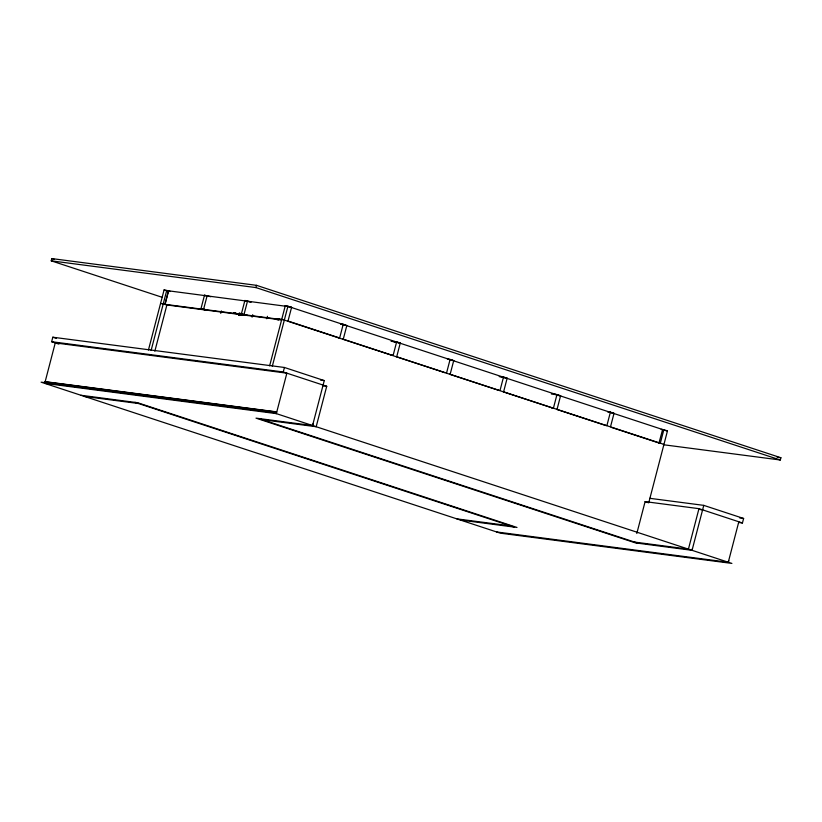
<?xml version="1.0" encoding="UTF-8"?>
<svg xmlns="http://www.w3.org/2000/svg" width="822" height="822" viewBox="0 0 822 822"><rect width="100%" height="100%" fill="white"/><g stroke="black" fill="none" stroke-linecap="round" stroke-linejoin="round"><path stroke-width="1.23" d="M162.211 297.317L51.231 260.831L51.817 258.581L256.495 285.326L780.9 457.751L780.314 460.001L663.354 444.723M58.886 344.099L51.642 341.716L52.814 337.215L284.422 367.475L324.269 380.586L312.565 425.529M276.182 413.569L276.624 411.884L45.015 381.624L44.573 383.309L276.336 413.62L286.868 373.167L55.259 342.908L44.727 383.36M148.443 350.008L164.081 289.93L170.401 291.471M151.135 350.357L166.784 290.279M168.438 290.834L164.924 304.315L282.316 319.686M165.078 304.366L168.592 290.875M154.834 351.22L166.887 304.962L281.607 319.953M204.596 309.884L200.969 308.692L204.483 295.211L210.802 296.752M200.969 308.692L203.661 309.051L207.175 295.56M220.748 313.357L221.385 310.901M238.647 315.432L239.284 312.987M239.325 315.525L239.962 313.079M244.987 315.165L241.37 313.973L244.884 300.492L251.193 302.034L248.501 301.684M241.37 313.973L244.062 314.323L247.576 300.842M51.231 260.831L255.909 287.577L256.495 285.326M252.077 317.158L252.714 314.703M266.801 318.751L267.438 316.306M269.626 365.841L285.275 305.763L291.594 307.305L288.08 320.796M272.318 366.191L287.967 306.123M51.642 341.716L283.251 371.976L284.422 367.475M283.251 371.976L326.724 386.268L316.182 426.721L262.321 419.682M343.329 338.962L346.843 325.471L343.216 324.289L339.702 337.77L337.914 337.534M396.769 356.532L400.273 343.051L396.656 341.86L393.142 355.34L391.344 355.104M446.582 372.911L450.096 359.43L453.713 360.622L450.199 374.102M503.639 391.673L507.153 378.192L503.526 377L500.012 390.481L498.224 390.245M557.08 409.243L560.583 395.762L556.967 394.57L553.453 408.051L551.654 407.815M610.51 426.813L614.024 413.332L610.397 412.141L606.893 425.621L605.095 425.385M658.977 443.017L662.604 429.546M636.803 533.509L645.106 501.626L698.967 508.664L742.441 522.967L743.612 518.466L703.766 505.366L649.719 498.307M648.887 502.221L667.464 430.903L663.837 429.711L660.323 443.192L658.535 442.955M698.967 508.664L688.425 549.127L634.563 542.088M691.898 550.267L692.494 548.634M703.766 505.366L692.052 550.319L635.457 542.89L256.002 418.141L312.709 425.58L312.997 423.844M728.282 562.227L738.814 521.775M276.922 319.717L279.11 318.556M278.042 320.19L280.23 319.028M285.974 306.277L166.722 290.577L169.157 291.378M167.709 291.122L169.507 291.358M291.594 307.305L285.275 305.763M343.216 324.289L340.524 323.93L344.151 325.122M160.578 303.421L166.917 304.972M281.761 319.255L663.95 444.383M396.656 341.86L393.964 341.5L396.677 342.394L394.159 342.065M391.087 341.305L394.868 341.798M397.581 342.692L400.273 343.051M450.096 359.43L447.394 359.07L453.713 360.622M503.526 377L500.834 376.64L504.461 377.832M499.221 376.61L501.739 376.938M505.355 377.956L507.153 378.192M556.967 394.57L554.275 394.211L556.987 395.105M551.398 394.015L555.179 394.509M557.891 395.403L560.583 395.762M610.397 412.141L607.705 411.781L614.024 413.332M320.498 380.093L324.269 380.586M661.145 429.361L663.837 429.711M662.296 429.927L664.834 430.255L288.358 306.472M322.964 385.775L326.724 386.268M665.666 430.666L667.464 430.903M777.088 457.258L780.9 457.751M80.946 395.269L137.541 402.698L516.997 527.447L460.289 520.007M84.574 396.461L138.435 403.499M700.077 509.527L702.594 509.856M739.79 517.973L743.612 518.466M738.618 522.463L742.441 522.967M456.816 518.867L510.678 525.895M496.673 531.968L728.436 562.279L728.724 560.542M255.909 287.577L780.314 460.001M244.884 300.492L247.299 301.284M287.947 321.022L339.157 337.832M342.692 339.024L392.68 355.433M396.214 356.614L444.99 372.633M449.747 374.216L498.512 390.234M503.27 391.817L553.257 408.236M556.792 409.418L605.567 425.436M611.537 427.419L659.09 443.037M204.483 295.211L208.11 296.403M244.062 314.323L247.679 315.514M167.246 290.7L169.681 291.502M234.147 312.699L236.582 313.501M238.39 314.096L242.089 315.268M233.725 312.607L236.161 313.408M238.288 314.086L242.254 315.412M164.081 289.93L166.506 290.731M51.817 258.581L54.252 259.382M203.661 309.051L207.288 310.243M645.106 501.626L648.722 502.817M52.814 337.215L56.43 338.407M276.572 412.069L45.118 381.86M258.848 418.542L638.036 543.229M134.962 402.359L514.151 527.046M272.709 412.428L41.1 382.168L500.29 533.159L731.899 563.419L272.709 412.428"/></g></svg>
